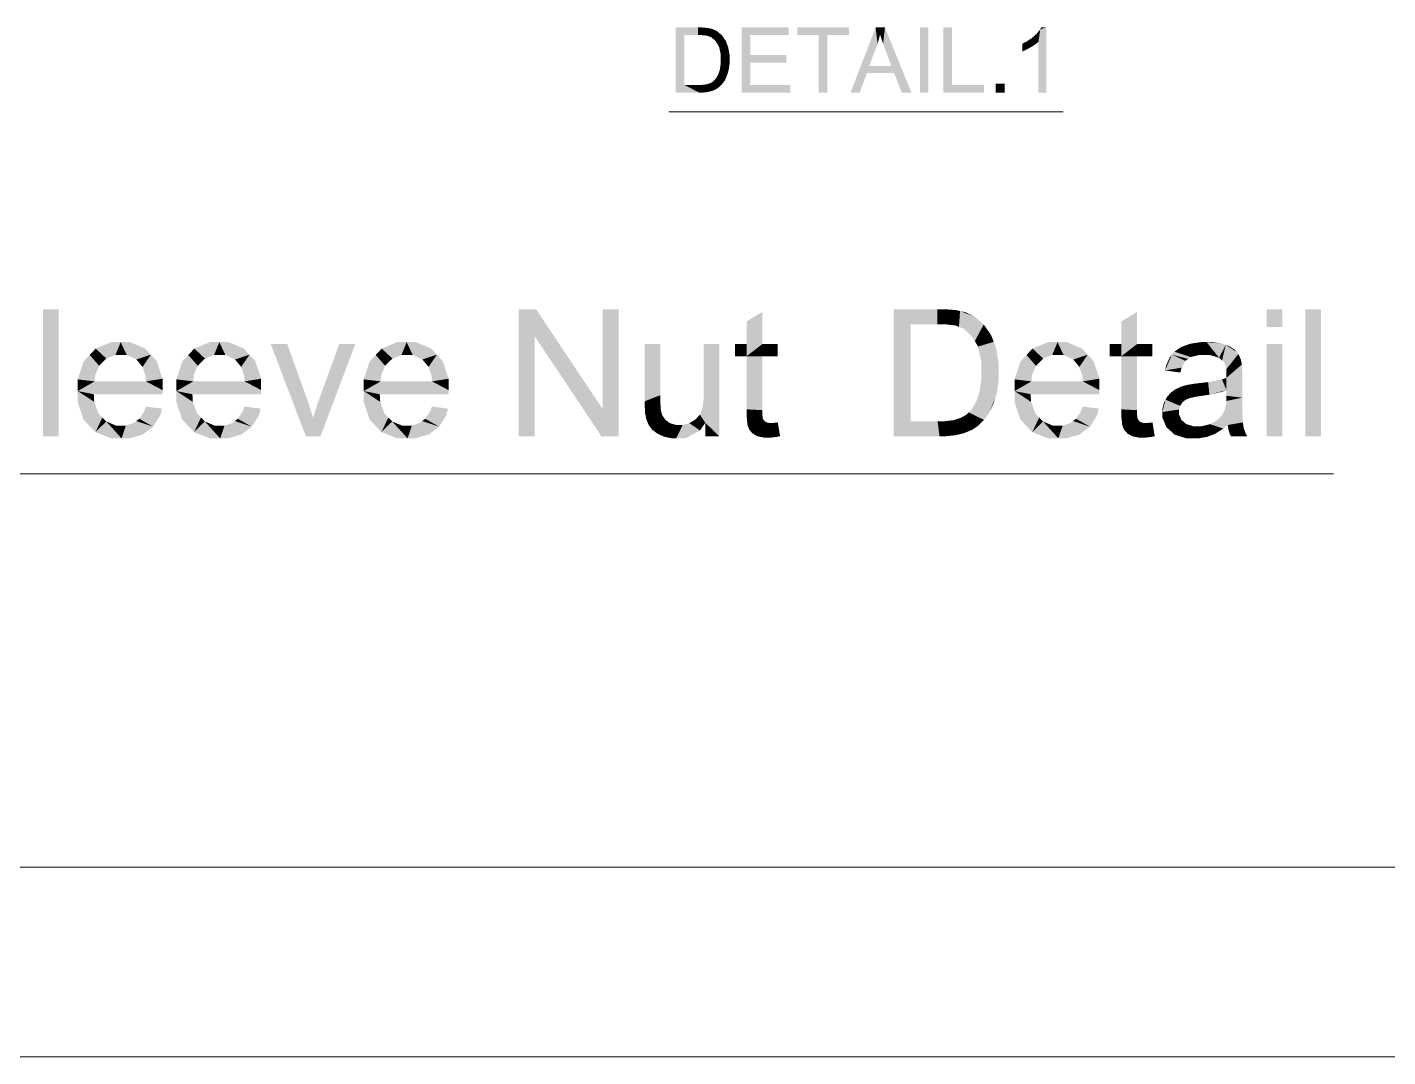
# Model space of a CAD drawing. Header units: millimetres. Extents: x 2 to 579, y 1 to 405.
# Drawn here: x 242.33 to 264.87, y 69.24 to 86.3 of the extents above; entities that cross this region are included whole.
import ezdxf

# ---------------------------------------------------------------- set-up
doc = ezdxf.new("R2010")
doc.units = ezdxf.units.MM
doc.linetypes.add('XKITLINE00', pattern=[0])
doc.layers.add('GraphicObject', color=6, linetype='Continuous', lineweight=0)
doc.layers.add('LinkedObject', color=7, linetype='Continuous', lineweight=0)

# ---------------------------------------------------------------- blocks, each defined once
blk = doc.blocks.new('*A3')
at = {"layer": 'GraphicObject', "color": 3, "linetype": 'XKITLINE00', "lineweight": 0}
blk.add_line((175.868, 69.239), (310.428, 69.239), dxfattribs=at)
blk = doc.blocks.new('*A4')
at = {"layer": 'LinkedObject'}
for points in [[(253.074, 86.294), (253.217, 86.167), (253.074, 85.214)], [(253.444, 86.167), (253.074, 86.294), (253.446, 86.294)], [(253.217, 86.167), (253.074, 86.294), (253.444, 86.167)], [(253.074, 85.214), (253.217, 86.167), (253.217, 85.342)], [(253.446, 86.294), (253.508, 86.167), (253.444, 86.167)], [(253.509, 86.294), (253.508, 86.167), (253.446, 86.294)], [(253.509, 86.294), (253.6, 86.156), (253.508, 86.167)], [(253.605, 86.286), (253.6, 86.156), (253.509, 86.294)], [(253.638, 86.279), (253.6, 86.156), (253.605, 86.286)], [(253.638, 86.279), (253.629, 86.145), (253.6, 86.156)], [(253.629, 86.145), (253.638, 86.279), (253.669, 86.129)], [(253.764, 86.229), (253.638, 86.279), (253.685, 86.268)], [(253.796, 86.201), (253.638, 86.279), (253.764, 86.229)], [(253.736, 86.068), (253.638, 86.279), (253.796, 86.201)], [(253.669, 86.129), (253.638, 86.279), (253.736, 86.068)], [(253.796, 86.201), (253.764, 86.023), (253.736, 86.068)], [(253.839, 86.165), (253.764, 86.023), (253.796, 86.201)], [(253.903, 86.073), (253.764, 86.023), (253.839, 86.165)], [(254.308, 85.836), (254.165, 85.214), (254.165, 86.294)], [(254.308, 85.836), (254.165, 86.294), (254.308, 86.167)], [(254.946, 86.167), (254.165, 86.294), (254.946, 86.294)], [(254.308, 86.167), (254.165, 86.294), (254.946, 86.167)], [(255.088, 86.294), (255.443, 86.167), (255.088, 86.167)], [(255.585, 86.167), (255.443, 86.167), (255.088, 86.294)], [(255.585, 86.167), (255.088, 86.294), (255.943, 86.294)], [(255.443, 85.214), (255.585, 86.167), (255.585, 85.214)], [(255.443, 86.167), (255.585, 86.167), (255.443, 85.214)], [(255.585, 86.167), (255.943, 86.294), (255.943, 86.167)], [(256.386, 86.294), (256.4, 85.974), (255.971, 85.214)], [(256.4, 85.974), (256.386, 86.294), (256.419, 86.025)], [(256.419, 86.025), (256.386, 86.294), (256.448, 86.129)], [(256.448, 86.129), (256.386, 86.294), (256.459, 86.181)], [(256.54, 86.294), (256.459, 86.181), (256.386, 86.294)], [(256.459, 86.181), (256.54, 86.294), (256.472, 86.137)], [(256.472, 86.137), (256.54, 86.294), (256.51, 86.024)], [(256.51, 86.024), (256.54, 86.294), (256.535, 85.956)], [(256.535, 85.956), (256.54, 86.294), (256.648, 85.658)], [(256.648, 85.658), (256.54, 86.294), (256.693, 85.541)], [(256.693, 85.541), (256.54, 86.294), (256.98, 85.214)], [(257.262, 86.294), (257.119, 85.214), (257.119, 86.294)], [(257.262, 85.214), (257.119, 85.214), (257.262, 86.294)], [(257.65, 86.294), (257.508, 85.214), (257.508, 86.294)], [(257.65, 85.342), (257.508, 85.214), (257.65, 86.294)], [(258.997, 85.991), (258.874, 86.054), (258.972, 86.117)], [(259.013, 86.154), (259.084, 86.059), (258.972, 86.117)], [(258.972, 86.117), (259.084, 86.059), (258.997, 85.991)], [(259.084, 86.059), (259.013, 86.154), (259.055, 86.191)], [(259.114, 86.264), (259.084, 86.059), (259.055, 86.191)], [(259.084, 85.214), (259.114, 86.264), (259.216, 85.214)], [(259.084, 86.059), (259.114, 86.264), (259.084, 85.214)], [(259.216, 86.299), (259.114, 86.264), (259.131, 86.299)], [(259.216, 85.214), (259.114, 86.264), (259.216, 86.299)], [(253.764, 86.023), (253.903, 86.073), (253.792, 85.977)], [(253.792, 85.977), (253.903, 86.073), (253.924, 86.017)], [(253.924, 86.017), (253.82, 85.847), (253.792, 85.977)], [(253.945, 85.961), (253.82, 85.847), (253.924, 86.017)], [(253.967, 85.832), (253.82, 85.847), (253.945, 85.961)], [(255.971, 85.214), (256.4, 85.974), (256.281, 85.658)], [(258.874, 86.054), (258.919, 85.945), (258.819, 86.027)], [(258.819, 86.027), (258.919, 85.945), (258.819, 85.899)], [(258.819, 85.899), (258.919, 85.945), (258.85, 85.911)], [(258.919, 85.945), (258.874, 86.054), (258.958, 85.968)], [(258.958, 85.968), (258.874, 86.054), (258.997, 85.991)], [(258.997, 85.991), (259.084, 86.059), (259.06, 86.036)], [(253.82, 85.701), (253.967, 85.699), (253.805, 85.597)], [(253.805, 85.597), (253.967, 85.699), (253.938, 85.542)], [(253.967, 85.76), (253.82, 85.847), (253.967, 85.832)], [(253.82, 85.847), (253.967, 85.76), (253.82, 85.762)], [(253.967, 85.76), (253.82, 85.701), (253.82, 85.762)], [(253.967, 85.699), (253.82, 85.701), (253.967, 85.76)], [(253.938, 85.542), (253.967, 85.699), (253.952, 85.59)], [(254.308, 85.709), (254.165, 85.214), (254.308, 85.836)], [(254.308, 85.342), (254.165, 85.214), (254.308, 85.709)], [(254.906, 85.709), (254.308, 85.836), (254.906, 85.836)], [(254.308, 85.709), (254.308, 85.836), (254.906, 85.709)], [(256.241, 85.541), (255.971, 85.214), (256.281, 85.658)], [(256.281, 85.658), (256.693, 85.541), (256.241, 85.541)], [(256.648, 85.658), (256.693, 85.541), (256.281, 85.658)], [(253.864, 85.385), (253.712, 85.418), (253.737, 85.443)], [(253.777, 85.511), (253.864, 85.385), (253.737, 85.443)], [(253.938, 85.542), (253.777, 85.511), (253.805, 85.597)], [(253.923, 85.494), (253.777, 85.511), (253.938, 85.542)], [(253.887, 85.416), (253.777, 85.511), (253.923, 85.494)], [(253.864, 85.385), (253.777, 85.511), (253.887, 85.416)], [(255.971, 85.214), (256.241, 85.541), (256.122, 85.214)], [(256.693, 85.541), (256.98, 85.214), (256.818, 85.214)], [(253.217, 85.342), (253.464, 85.214), (253.074, 85.214)], [(253.448, 85.342), (253.464, 85.214), (253.217, 85.342)], [(253.448, 85.342), (253.513, 85.214), (253.464, 85.214)], [(253.501, 85.342), (253.513, 85.214), (253.448, 85.342)], [(253.637, 85.233), (253.501, 85.342), (253.585, 85.352)], [(253.599, 85.223), (253.501, 85.342), (253.637, 85.233)], [(253.513, 85.214), (253.501, 85.342), (253.599, 85.223)], [(253.615, 85.362), (253.637, 85.233), (253.585, 85.352)], [(253.646, 85.371), (253.637, 85.233), (253.615, 85.362)], [(253.637, 85.233), (253.646, 85.371), (253.675, 85.242)], [(253.766, 85.287), (253.646, 85.371), (253.694, 85.399)], [(253.739, 85.269), (253.646, 85.371), (253.766, 85.287)], [(253.675, 85.242), (253.646, 85.371), (253.739, 85.269)], [(253.712, 85.418), (253.793, 85.305), (253.694, 85.399)], [(253.694, 85.399), (253.793, 85.305), (253.766, 85.287)], [(253.842, 85.354), (253.712, 85.418), (253.864, 85.385)], [(253.793, 85.305), (253.712, 85.418), (253.842, 85.354)], [(254.165, 85.214), (254.308, 85.342), (254.971, 85.214)], [(254.971, 85.214), (254.308, 85.342), (254.971, 85.342)], [(257.508, 85.214), (257.65, 85.342), (258.182, 85.214)], [(258.182, 85.214), (257.65, 85.342), (258.182, 85.342)], [(258.524, 85.365), (258.373, 85.214), (258.373, 85.365)], [(258.524, 85.214), (258.373, 85.214), (258.524, 85.365)], [(242.853, 81.626), (242.594, 79.52), (242.594, 81.626)], [(242.853, 79.52), (242.594, 79.52), (242.853, 81.626)], [(250.473, 81.626), (250.74, 81.173), (250.473, 79.52)], [(250.74, 81.173), (250.473, 81.626), (250.759, 81.626)], [(250.74, 81.173), (250.759, 81.626), (251.844, 79.52)], [(251.844, 79.52), (250.759, 81.626), (251.863, 79.973)], [(252.13, 81.626), (251.863, 79.973), (251.863, 81.626)], [(252.13, 79.52), (251.863, 79.973), (252.13, 81.626)], [(256.686, 81.626), (256.964, 81.377), (256.686, 79.52)], [(257.406, 81.377), (256.686, 81.626), (257.41, 81.626)], [(256.964, 81.377), (256.686, 81.626), (257.406, 81.377)], [(257.41, 81.626), (257.53, 81.377), (257.406, 81.377)], [(257.533, 81.626), (257.53, 81.377), (257.41, 81.626)], [(257.533, 81.626), (257.711, 81.356), (257.53, 81.377)], [(257.72, 81.611), (257.711, 81.356), (257.533, 81.626)], [(257.785, 81.596), (257.711, 81.356), (257.72, 81.611)], [(263.122, 81.626), (262.862, 81.329), (262.862, 81.626)], [(263.122, 81.329), (262.862, 81.329), (263.122, 81.626)], [(263.766, 81.626), (263.507, 79.52), (263.507, 81.626)], [(263.766, 79.52), (263.507, 79.52), (263.766, 81.626)], [(254.508, 81.579), (254.249, 81.047), (254.249, 81.424)], [(254.249, 81.047), (254.508, 81.579), (254.249, 80.847)], [(254.508, 81.047), (254.249, 80.847), (254.508, 81.579)], [(256.686, 79.52), (256.964, 81.377), (256.964, 79.768)], [(257.785, 81.596), (257.767, 81.334), (257.711, 81.356)], [(257.767, 81.334), (257.785, 81.596), (257.844, 81.304)], [(258.03, 81.499), (257.785, 81.596), (257.875, 81.575)], [(258.094, 81.445), (257.785, 81.596), (258.03, 81.499)], [(257.976, 81.185), (257.785, 81.596), (258.094, 81.445)], [(257.844, 81.304), (257.785, 81.596), (257.976, 81.185)], [(258.094, 81.445), (258.03, 81.097), (257.976, 81.185)], [(258.177, 81.374), (258.03, 81.097), (258.094, 81.445)], [(258.301, 81.195), (258.03, 81.097), (258.177, 81.374)], [(260.716, 81.579), (260.457, 81.047), (260.457, 81.424)], [(260.457, 81.047), (260.716, 81.579), (260.457, 80.847)], [(260.716, 81.047), (260.457, 80.847), (260.716, 81.579)], [(250.473, 79.52), (250.74, 81.173), (250.74, 79.52)], [(258.03, 81.097), (258.301, 81.195), (258.084, 81.008)], [(258.084, 81.008), (258.301, 81.195), (258.343, 81.085)], [(243.464, 80.974), (243.642, 80.808), (243.365, 80.868)], [(243.879, 81.08), (243.464, 80.974), (243.721, 81.08)], [(243.792, 80.868), (243.464, 80.974), (243.879, 81.08)], [(243.642, 80.808), (243.464, 80.974), (243.792, 80.868)], [(243.792, 80.868), (243.879, 81.08), (243.881, 80.868)], [(243.879, 81.08), (243.979, 80.868), (243.881, 80.868)], [(244.281, 80.976), (243.879, 81.08), (244.032, 81.08)], [(244.378, 80.872), (243.879, 81.08), (244.281, 80.976)], [(244.139, 80.793), (243.879, 81.08), (244.378, 80.872)], [(243.979, 80.868), (243.879, 81.08), (244.139, 80.793)], [(245.098, 80.974), (245.276, 80.808), (244.999, 80.868)], [(245.513, 81.08), (245.098, 80.974), (245.355, 81.08)], [(245.426, 80.868), (245.098, 80.974), (245.513, 81.08)], [(245.276, 80.808), (245.098, 80.974), (245.426, 80.868)], [(245.426, 80.868), (245.513, 81.08), (245.515, 80.868)], [(245.513, 81.08), (245.613, 80.868), (245.515, 80.868)], [(245.916, 80.976), (245.513, 81.08), (245.666, 81.08)], [(246.012, 80.872), (245.513, 81.08), (245.916, 80.976)], [(245.773, 80.793), (245.513, 81.08), (246.012, 80.872)], [(245.613, 80.868), (245.513, 81.08), (245.773, 80.793)], [(246.639, 81.047), (246.946, 79.52), (246.366, 81.047)], [(246.967, 80.132), (246.946, 79.52), (246.639, 81.047)], [(247.765, 81.047), (247.16, 80.115), (247.499, 81.047)], [(247.188, 79.52), (247.16, 80.115), (247.765, 81.047)], [(248.203, 80.974), (248.381, 80.808), (248.104, 80.868)], [(248.617, 81.08), (248.203, 80.974), (248.46, 81.08)], [(248.53, 80.868), (248.203, 80.974), (248.617, 81.08)], [(248.381, 80.808), (248.203, 80.974), (248.53, 80.868)], [(248.53, 80.868), (248.617, 81.08), (248.619, 80.868)], [(248.617, 81.08), (248.717, 80.868), (248.619, 80.868)], [(249.02, 80.976), (248.617, 81.08), (248.77, 81.08)], [(249.117, 80.872), (248.617, 81.08), (249.02, 80.976)], [(248.877, 80.793), (248.617, 81.08), (249.117, 80.872)], [(248.717, 80.868), (248.617, 81.08), (248.877, 80.793)], [(252.819, 81.047), (252.56, 80.101), (252.56, 81.047)], [(252.819, 80.201), (252.56, 80.101), (252.819, 81.047)], [(253.796, 81.047), (253.537, 80.229), (253.537, 81.047)], [(253.796, 79.52), (253.537, 80.229), (253.796, 81.047)], [(254.057, 81.047), (254.249, 80.847), (254.057, 80.847)], [(254.249, 81.047), (254.249, 80.847), (254.057, 81.047)], [(254.508, 80.847), (254.249, 80.847), (254.508, 81.047)], [(254.765, 80.847), (254.508, 81.047), (254.765, 81.047)], [(254.508, 80.847), (254.508, 81.047), (254.765, 80.847)], [(258.343, 81.085), (258.139, 80.754), (258.084, 81.008)], [(258.384, 80.975), (258.139, 80.754), (258.343, 81.085)], [(258.425, 80.725), (258.139, 80.754), (258.384, 80.975)], [(258.985, 80.974), (259.163, 80.808), (258.886, 80.868)], [(259.4, 81.08), (258.985, 80.974), (259.242, 81.08)], [(259.313, 80.868), (258.985, 80.974), (259.4, 81.08)], [(259.163, 80.808), (258.985, 80.974), (259.313, 80.868)], [(259.313, 80.868), (259.4, 81.08), (259.402, 80.868)], [(259.4, 81.08), (259.5, 80.868), (259.402, 80.868)], [(259.803, 80.976), (259.4, 81.08), (259.553, 81.08)], [(259.899, 80.872), (259.4, 81.08), (259.803, 80.976)], [(259.66, 80.793), (259.4, 81.08), (259.899, 80.872)], [(259.5, 80.868), (259.4, 81.08), (259.66, 80.793)], [(260.266, 81.047), (260.457, 80.847), (260.266, 80.847)], [(260.457, 81.047), (260.457, 80.847), (260.266, 81.047)], [(260.716, 80.847), (260.457, 80.847), (260.716, 81.047)], [(260.973, 80.847), (260.716, 81.047), (260.973, 81.047)], [(260.716, 80.847), (260.716, 81.047), (260.973, 80.847)], [(261.449, 81), (261.606, 80.834), (261.335, 80.923)], [(261.524, 81.027), (261.606, 80.834), (261.449, 81)], [(261.772, 81.08), (261.524, 81.027), (261.598, 81.054)], [(261.741, 80.866), (261.524, 81.027), (261.772, 81.08)], [(261.606, 80.834), (261.524, 81.027), (261.741, 80.866)], [(261.741, 80.866), (261.772, 81.08), (261.832, 80.866)], [(261.832, 80.866), (261.772, 81.08), (261.929, 80.866)], [(261.87, 81.08), (261.929, 80.866), (261.772, 81.08)], [(262.126, 81.057), (261.87, 81.08), (261.968, 81.08)], [(262.187, 81.034), (261.87, 81.08), (262.126, 81.057)], [(262.076, 80.822), (261.87, 81.08), (262.187, 81.034)], [(261.929, 80.866), (261.87, 81.08), (262.076, 80.822)], [(262.076, 80.822), (262.187, 81.034), (262.126, 80.778)], [(262.126, 80.778), (262.187, 81.034), (262.163, 80.746)], [(262.187, 81.034), (262.199, 80.635), (262.163, 80.746)], [(262.367, 80.919), (262.199, 80.635), (262.187, 81.034)], [(262.338, 80.954), (262.187, 81.034), (262.248, 81.011)], [(262.367, 80.919), (262.187, 81.034), (262.338, 80.954)], [(263.122, 81.047), (262.862, 79.52), (262.862, 81.047)], [(263.122, 79.52), (262.862, 79.52), (263.122, 81.047)], [(243.365, 80.868), (243.167, 80.463), (243.266, 80.762)], [(243.521, 80.689), (243.167, 80.463), (243.365, 80.868)], [(243.365, 80.868), (243.642, 80.808), (243.521, 80.689)], [(244.139, 80.793), (244.378, 80.872), (244.201, 80.718)], [(244.378, 80.872), (244.241, 80.67), (244.201, 80.718)], [(244.241, 80.67), (244.378, 80.872), (244.289, 80.526)], [(244.289, 80.526), (244.378, 80.872), (244.572, 80.475)], [(244.572, 80.475), (244.378, 80.872), (244.475, 80.768)], [(244.999, 80.868), (244.801, 80.463), (244.9, 80.762)], [(245.155, 80.689), (244.801, 80.463), (244.999, 80.868)], [(244.999, 80.868), (245.276, 80.808), (245.155, 80.689)], [(245.773, 80.793), (246.012, 80.872), (245.835, 80.718)], [(246.012, 80.872), (245.875, 80.67), (245.835, 80.718)], [(245.875, 80.67), (246.012, 80.872), (245.924, 80.526)], [(245.924, 80.526), (246.012, 80.872), (246.206, 80.475)], [(246.206, 80.475), (246.012, 80.872), (246.109, 80.768)], [(248.104, 80.868), (247.906, 80.463), (248.005, 80.762)], [(248.259, 80.689), (247.906, 80.463), (248.104, 80.868)], [(248.104, 80.868), (248.381, 80.808), (248.259, 80.689)], [(248.877, 80.793), (249.117, 80.872), (248.939, 80.718)], [(249.117, 80.872), (248.979, 80.67), (248.939, 80.718)], [(248.979, 80.67), (249.117, 80.872), (249.028, 80.526)], [(249.028, 80.526), (249.117, 80.872), (249.31, 80.475)], [(249.31, 80.475), (249.117, 80.872), (249.214, 80.768)], [(254.249, 79.967), (254.508, 80.847), (254.508, 79.953)], [(254.249, 80.847), (254.508, 80.847), (254.249, 79.967)], [(258.425, 80.584), (258.139, 80.754), (258.425, 80.725)], [(258.139, 80.754), (258.425, 80.584), (258.139, 80.589)], [(258.886, 80.868), (258.688, 80.463), (258.787, 80.762)], [(259.042, 80.689), (258.688, 80.463), (258.886, 80.868)], [(258.886, 80.868), (259.163, 80.808), (259.042, 80.689)], [(259.66, 80.793), (259.899, 80.872), (259.722, 80.718)], [(259.899, 80.872), (259.762, 80.67), (259.722, 80.718)], [(259.762, 80.67), (259.899, 80.872), (259.811, 80.526)], [(259.811, 80.526), (259.899, 80.872), (260.093, 80.475)], [(260.093, 80.475), (259.899, 80.872), (259.996, 80.768)], [(260.457, 79.967), (260.716, 80.847), (260.716, 79.953)], [(260.457, 80.847), (260.716, 80.847), (260.457, 79.967)], [(261.295, 80.873), (261.182, 80.611), (261.256, 80.823)], [(261.52, 80.77), (261.182, 80.611), (261.295, 80.873)], [(261.256, 80.823), (261.182, 80.611), (261.199, 80.692)], [(261.455, 80.658), (261.182, 80.611), (261.52, 80.77)], [(261.335, 80.923), (261.606, 80.834), (261.295, 80.873)], [(261.52, 80.77), (261.295, 80.873), (261.563, 80.802)], [(261.563, 80.802), (261.295, 80.873), (261.606, 80.834)], [(262.199, 80.549), (262.454, 80.71), (262.198, 80.515)], [(262.198, 80.515), (262.454, 80.71), (262.198, 80.489)], [(262.198, 80.489), (262.454, 80.71), (262.199, 80.286)], [(262.396, 80.884), (262.199, 80.635), (262.367, 80.919)], [(262.436, 80.796), (262.199, 80.635), (262.396, 80.884)], [(262.447, 80.743), (262.199, 80.635), (262.436, 80.796)], [(262.199, 80.635), (262.447, 80.743), (262.454, 80.71)], [(262.199, 80.635), (262.454, 80.71), (262.199, 80.556)], [(262.199, 80.556), (262.454, 80.71), (262.199, 80.549)], [(262.46, 80.59), (262.199, 80.286), (262.454, 80.71)], [(243.454, 80.53), (243.167, 80.463), (243.521, 80.689)], [(243.167, 80.463), (243.454, 80.53), (243.447, 80.43)], [(244.289, 80.526), (244.572, 80.475), (244.298, 80.43)], [(244.572, 80.286), (244.298, 80.43), (244.572, 80.475)], [(245.088, 80.53), (244.801, 80.463), (245.155, 80.689)], [(244.801, 80.463), (245.088, 80.53), (245.082, 80.43)], [(245.924, 80.526), (246.206, 80.475), (245.932, 80.43)], [(246.206, 80.286), (245.932, 80.43), (246.206, 80.475)], [(248.192, 80.53), (247.906, 80.463), (248.259, 80.689)], [(247.906, 80.463), (248.192, 80.53), (248.186, 80.43)], [(249.028, 80.526), (249.31, 80.475), (249.037, 80.43)], [(249.31, 80.286), (249.037, 80.43), (249.31, 80.475)], [(258.425, 80.584), (258.139, 80.469), (258.139, 80.589)], [(258.425, 80.464), (258.139, 80.469), (258.425, 80.584)], [(258.975, 80.53), (258.688, 80.463), (259.042, 80.689)], [(258.688, 80.463), (258.975, 80.53), (258.968, 80.43)], [(259.811, 80.526), (260.093, 80.475), (259.819, 80.43)], [(260.093, 80.286), (259.819, 80.43), (260.093, 80.475)], [(261.182, 80.611), (261.455, 80.658), (261.435, 80.577)], [(262.198, 80.489), (262.199, 80.286), (262.124, 80.463)], [(262.46, 80.504), (262.198, 80.192), (262.199, 80.286)], [(262.46, 80.16), (262.198, 80.192), (262.46, 80.504)], [(262.46, 80.504), (262.199, 80.286), (262.46, 80.59)], [(243.447, 80.43), (243.167, 80.27), (243.167, 80.463)], [(243.447, 80.43), (244.572, 80.286), (243.167, 80.27)], [(244.572, 80.274), (243.167, 80.27), (244.572, 80.286)], [(244.571, 80.24), (243.167, 80.27), (244.572, 80.274)], [(243.167, 80.27), (243.363, 79.692), (243.167, 80.084)], [(243.44, 80.091), (243.363, 79.692), (243.167, 80.27)], [(243.44, 80.091), (243.167, 80.27), (243.433, 80.217)], [(244.57, 80.217), (243.167, 80.27), (244.571, 80.24)], [(243.433, 80.217), (243.167, 80.27), (244.57, 80.217)], [(244.298, 80.43), (244.572, 80.286), (243.447, 80.43)], [(245.082, 80.43), (244.801, 80.27), (244.801, 80.463)], [(245.082, 80.43), (246.206, 80.286), (244.801, 80.27)], [(246.206, 80.274), (244.801, 80.27), (246.206, 80.286)], [(246.205, 80.24), (244.801, 80.27), (246.206, 80.274)], [(244.801, 80.27), (244.997, 79.692), (244.801, 80.084)], [(245.074, 80.091), (244.997, 79.692), (244.801, 80.27)], [(245.074, 80.091), (244.801, 80.27), (245.067, 80.217)], [(246.205, 80.217), (244.801, 80.27), (246.205, 80.24)], [(245.067, 80.217), (244.801, 80.27), (246.205, 80.217)], [(245.932, 80.43), (246.206, 80.286), (245.082, 80.43)], [(248.186, 80.43), (247.906, 80.27), (247.906, 80.463)], [(248.186, 80.43), (249.31, 80.286), (247.906, 80.27)], [(249.31, 80.274), (247.906, 80.27), (249.31, 80.286)], [(249.31, 80.24), (247.906, 80.27), (249.31, 80.274)], [(247.906, 80.27), (248.102, 79.692), (247.906, 80.084)], [(248.178, 80.091), (248.102, 79.692), (247.906, 80.27)], [(248.178, 80.091), (247.906, 80.27), (248.171, 80.217)], [(249.309, 80.217), (247.906, 80.27), (249.31, 80.24)], [(248.171, 80.217), (247.906, 80.27), (249.309, 80.217)], [(249.037, 80.43), (249.31, 80.286), (248.186, 80.43)], [(258.369, 80.159), (258.083, 80.183), (258.111, 80.267)], [(258.139, 80.469), (258.425, 80.464), (258.111, 80.267)], [(258.111, 80.267), (258.425, 80.464), (258.369, 80.159)], [(258.369, 80.159), (258.425, 80.464), (258.397, 80.252)], [(258.968, 80.43), (258.688, 80.27), (258.688, 80.463)], [(258.968, 80.43), (260.093, 80.286), (258.688, 80.27)], [(260.093, 80.274), (258.688, 80.27), (260.093, 80.286)], [(260.092, 80.24), (258.688, 80.27), (260.093, 80.274)], [(258.688, 80.27), (258.884, 79.692), (258.688, 80.084)], [(258.961, 80.091), (258.884, 79.692), (258.688, 80.27)], [(258.961, 80.091), (258.688, 80.27), (258.954, 80.217)], [(260.092, 80.217), (258.688, 80.27), (260.092, 80.24)], [(258.954, 80.217), (258.688, 80.27), (260.092, 80.217)], [(259.819, 80.43), (260.093, 80.286), (258.968, 80.43)], [(261.281, 80.248), (261.449, 80.053), (261.214, 80.174)], [(261.467, 80.081), (261.281, 80.248), (261.322, 80.276)], [(261.449, 80.053), (261.281, 80.248), (261.467, 80.081)], [(261.363, 80.304), (261.518, 80.123), (261.322, 80.276)], [(261.322, 80.276), (261.518, 80.123), (261.467, 80.081)], [(261.456, 80.346), (261.518, 80.123), (261.363, 80.304)], [(261.508, 80.361), (261.518, 80.123), (261.456, 80.346)], [(261.546, 80.371), (261.584, 80.151), (261.508, 80.361)], [(261.518, 80.123), (261.508, 80.361), (261.551, 80.137)], [(261.551, 80.137), (261.508, 80.361), (261.584, 80.151)], [(261.66, 80.39), (261.697, 80.177), (261.546, 80.371)], [(261.546, 80.371), (261.697, 80.177), (261.584, 80.151)], [(261.737, 80.4), (261.777, 80.189), (261.66, 80.39)], [(261.66, 80.39), (261.777, 80.189), (261.697, 80.177)], [(261.894, 80.418), (261.918, 80.209), (261.737, 80.4)], [(261.737, 80.4), (261.918, 80.209), (261.777, 80.189)], [(262.124, 80.463), (262.199, 80.286), (261.894, 80.418)], [(261.894, 80.418), (262.199, 80.286), (261.918, 80.209)], [(261.918, 80.209), (262.199, 80.286), (262.129, 80.258)], [(243.167, 80.084), (243.363, 79.692), (243.265, 79.795)], [(243.511, 79.899), (243.363, 79.692), (243.44, 80.091)], [(244.801, 80.084), (244.997, 79.692), (244.899, 79.795)], [(245.145, 79.899), (244.997, 79.692), (245.074, 80.091)], [(246.993, 80.058), (246.946, 79.52), (246.967, 80.132)], [(247.042, 79.904), (246.946, 79.52), (246.993, 80.058)], [(247.13, 80.03), (247.188, 79.52), (247.082, 79.885)], [(247.16, 80.115), (247.188, 79.52), (247.13, 80.03)], [(247.906, 80.084), (248.102, 79.692), (248.004, 79.795)], [(248.249, 79.899), (248.102, 79.692), (248.178, 80.091)], [(252.56, 80.101), (252.819, 80.201), (252.819, 80.099)], [(252.56, 80.101), (252.819, 80.099), (252.56, 80.019)], [(252.819, 80.099), (252.568, 79.898), (252.56, 80.019)], [(252.827, 79.963), (252.568, 79.898), (252.819, 80.099)], [(253.537, 80.132), (253.796, 79.52), (253.516, 79.983)], [(253.537, 80.229), (253.796, 79.52), (253.537, 80.132)], [(257.979, 79.966), (258.369, 80.159), (258.226, 79.852)], [(258.056, 80.099), (258.369, 80.159), (257.979, 79.966)], [(258.083, 80.183), (258.369, 80.159), (258.056, 80.099)], [(258.226, 79.852), (258.369, 80.159), (258.269, 79.913)], [(258.269, 79.913), (258.369, 80.159), (258.341, 80.066)], [(258.688, 80.084), (258.884, 79.692), (258.786, 79.795)], [(259.032, 79.899), (258.884, 79.692), (258.961, 80.091)], [(261.189, 80.127), (261.138, 79.923), (261.163, 80.081)], [(261.431, 80.025), (261.138, 79.923), (261.189, 80.127)], [(261.163, 80.081), (261.138, 79.923), (261.138, 79.979)], [(261.414, 79.964), (261.138, 79.923), (261.431, 80.025)], [(261.214, 80.174), (261.449, 80.053), (261.189, 80.127)], [(261.189, 80.127), (261.449, 80.053), (261.431, 80.025)], [(262.177, 79.977), (262.46, 80.16), (262.46, 79.979)], [(262.198, 80.106), (262.46, 80.16), (262.177, 79.977)], [(262.46, 80.16), (262.198, 80.106), (262.198, 80.192)], [(243.363, 79.692), (243.511, 79.899), (243.461, 79.589)], [(243.575, 79.832), (243.461, 79.589), (243.511, 79.899)], [(243.639, 79.766), (243.461, 79.589), (243.575, 79.832)], [(244.186, 79.811), (244.415, 79.68), (244.136, 79.774)], [(244.186, 79.811), (244.563, 79.979), (244.415, 79.68)], [(244.266, 79.931), (244.563, 79.979), (244.186, 79.811)], [(244.563, 79.979), (244.266, 79.931), (244.295, 80.013)], [(244.415, 79.68), (244.563, 79.979), (244.532, 79.862)], [(244.997, 79.692), (245.145, 79.899), (245.095, 79.589)], [(245.209, 79.832), (245.095, 79.589), (245.145, 79.899)], [(245.273, 79.766), (245.095, 79.589), (245.209, 79.832)], [(245.82, 79.811), (246.049, 79.68), (245.77, 79.774)], [(245.82, 79.811), (246.197, 79.979), (246.049, 79.68)], [(245.9, 79.931), (246.197, 79.979), (245.82, 79.811)], [(246.197, 79.979), (245.9, 79.931), (245.929, 80.013)], [(246.049, 79.68), (246.197, 79.979), (246.166, 79.862)], [(247.064, 79.825), (246.946, 79.52), (247.042, 79.904)], [(247.064, 79.825), (247.188, 79.52), (246.946, 79.52)], [(247.082, 79.885), (247.188, 79.52), (247.064, 79.825)], [(248.102, 79.692), (248.249, 79.899), (248.199, 79.589)], [(248.313, 79.832), (248.199, 79.589), (248.249, 79.899)], [(248.377, 79.766), (248.199, 79.589), (248.313, 79.832)], [(248.925, 79.811), (249.153, 79.68), (248.874, 79.774)], [(248.925, 79.811), (249.302, 79.979), (249.153, 79.68)], [(249.004, 79.931), (249.302, 79.979), (248.925, 79.811)], [(249.302, 79.979), (249.004, 79.931), (249.034, 80.013)], [(249.153, 79.68), (249.302, 79.979), (249.27, 79.862)], [(251.863, 79.973), (252.13, 79.52), (251.844, 79.52)], [(252.568, 79.898), (252.827, 79.963), (252.576, 79.86)], [(252.576, 79.86), (252.827, 79.963), (252.835, 79.928)], [(252.847, 79.877), (252.576, 79.86), (252.835, 79.928)], [(252.576, 79.86), (252.847, 79.877), (252.587, 79.803)], [(252.587, 79.803), (252.847, 79.877), (252.627, 79.707)], [(252.627, 79.707), (252.847, 79.877), (252.655, 79.668)], [(252.655, 79.668), (252.847, 79.877), (252.899, 79.797)], [(252.655, 79.668), (252.899, 79.797), (252.684, 79.629)], [(252.684, 79.629), (252.899, 79.797), (252.771, 79.564)], [(252.771, 79.564), (252.899, 79.797), (252.829, 79.538)], [(252.829, 79.538), (252.899, 79.797), (252.938, 79.768)], [(253.402, 79.799), (253.476, 79.616), (253.351, 79.769)], [(253.564, 79.745), (253.402, 79.799), (253.474, 79.88)], [(253.476, 79.616), (253.402, 79.799), (253.564, 79.745)], [(253.495, 79.931), (253.796, 79.52), (253.474, 79.88)], [(253.474, 79.88), (253.796, 79.52), (253.564, 79.745)], [(253.516, 79.983), (253.796, 79.52), (253.495, 79.931)], [(254.508, 79.953), (254.249, 79.85), (254.249, 79.967)], [(254.508, 79.897), (254.249, 79.85), (254.508, 79.953)], [(254.508, 79.897), (254.281, 79.661), (254.249, 79.85)], [(254.249, 79.85), (254.281, 79.661), (254.265, 79.697)], [(254.515, 79.826), (254.281, 79.661), (254.508, 79.897)], [(254.521, 79.81), (254.281, 79.661), (254.515, 79.826)], [(254.281, 79.661), (254.521, 79.81), (254.528, 79.794)], [(257.74, 79.807), (257.783, 79.556), (257.681, 79.788)], [(257.799, 79.827), (257.783, 79.556), (257.74, 79.807)], [(257.783, 79.556), (257.799, 79.827), (257.856, 79.574)], [(258.034, 79.661), (257.799, 79.827), (257.894, 79.881)], [(257.982, 79.627), (257.799, 79.827), (258.034, 79.661)], [(257.856, 79.574), (257.799, 79.827), (257.982, 79.627)], [(257.929, 79.916), (258.086, 79.696), (257.894, 79.881)], [(257.894, 79.881), (258.086, 79.696), (258.034, 79.661)], [(258.226, 79.852), (257.929, 79.916), (257.979, 79.966)], [(258.182, 79.792), (257.929, 79.916), (258.226, 79.852)], [(258.086, 79.696), (257.929, 79.916), (258.182, 79.792)], [(258.884, 79.692), (259.032, 79.899), (258.982, 79.589)], [(259.096, 79.832), (258.982, 79.589), (259.032, 79.899)], [(259.16, 79.766), (258.982, 79.589), (259.096, 79.832)], [(259.707, 79.811), (259.936, 79.68), (259.657, 79.774)], [(259.707, 79.811), (260.084, 79.979), (259.936, 79.68)], [(259.787, 79.931), (260.084, 79.979), (259.707, 79.811)], [(260.084, 79.979), (259.787, 79.931), (259.816, 80.013)], [(259.936, 79.68), (260.084, 79.979), (260.053, 79.862)], [(260.716, 79.953), (260.457, 79.85), (260.457, 79.967)], [(260.716, 79.897), (260.457, 79.85), (260.716, 79.953)], [(260.716, 79.897), (260.489, 79.661), (260.457, 79.85)], [(260.457, 79.85), (260.489, 79.661), (260.473, 79.697)], [(260.723, 79.826), (260.489, 79.661), (260.716, 79.897)], [(260.73, 79.81), (260.489, 79.661), (260.723, 79.826)], [(260.489, 79.661), (260.73, 79.81), (260.737, 79.794)], [(261.138, 79.923), (261.414, 79.964), (261.414, 79.93)], [(261.414, 79.878), (261.138, 79.923), (261.414, 79.93)], [(261.138, 79.923), (261.414, 79.878), (261.138, 79.827)], [(261.138, 79.827), (261.414, 79.878), (261.205, 79.67)], [(261.205, 79.67), (261.414, 79.878), (261.273, 79.609)], [(261.273, 79.609), (261.414, 79.878), (261.453, 79.792)], [(262.044, 79.787), (262.46, 79.979), (262.469, 79.751)], [(262.129, 79.876), (262.46, 79.979), (262.044, 79.787)], [(262.156, 79.933), (262.46, 79.979), (262.129, 79.876)], [(262.46, 79.979), (262.156, 79.933), (262.177, 79.977)], [(243.639, 79.766), (243.893, 79.486), (243.461, 79.589)], [(243.461, 79.589), (243.893, 79.486), (243.726, 79.486)], [(243.798, 79.699), (243.893, 79.486), (243.639, 79.766)], [(243.893, 79.699), (243.893, 79.486), (243.798, 79.699)], [(243.964, 79.699), (244.329, 79.615), (243.893, 79.486)], [(243.964, 79.699), (243.893, 79.486), (243.893, 79.699)], [(243.893, 79.486), (244.329, 79.615), (244.026, 79.486)], [(244.086, 79.736), (244.329, 79.615), (243.964, 79.699)], [(244.026, 79.486), (244.329, 79.615), (244.244, 79.551)], [(244.136, 79.774), (244.415, 79.68), (244.086, 79.736)], [(244.329, 79.615), (244.086, 79.736), (244.415, 79.68)], [(245.273, 79.766), (245.527, 79.486), (245.095, 79.589)], [(245.095, 79.589), (245.527, 79.486), (245.36, 79.486)], [(245.432, 79.699), (245.527, 79.486), (245.273, 79.766)], [(245.528, 79.699), (245.527, 79.486), (245.432, 79.699)], [(245.599, 79.699), (245.964, 79.615), (245.527, 79.486)], [(245.599, 79.699), (245.527, 79.486), (245.528, 79.699)], [(245.527, 79.486), (245.964, 79.615), (245.66, 79.486)], [(245.72, 79.736), (245.964, 79.615), (245.599, 79.699)], [(245.66, 79.486), (245.964, 79.615), (245.878, 79.551)], [(245.77, 79.774), (246.049, 79.68), (245.72, 79.736)], [(245.964, 79.615), (245.72, 79.736), (246.049, 79.68)], [(248.377, 79.766), (248.632, 79.486), (248.199, 79.589)], [(248.199, 79.589), (248.632, 79.486), (248.465, 79.486)], [(248.536, 79.699), (248.632, 79.486), (248.377, 79.766)], [(248.632, 79.699), (248.632, 79.486), (248.536, 79.699)], [(248.703, 79.699), (249.068, 79.615), (248.632, 79.486)], [(248.703, 79.699), (248.632, 79.486), (248.632, 79.699)], [(248.632, 79.486), (249.068, 79.615), (248.764, 79.486)], [(248.824, 79.736), (249.068, 79.615), (248.703, 79.699)], [(248.764, 79.486), (249.068, 79.615), (248.982, 79.551)], [(248.874, 79.774), (249.153, 79.68), (248.824, 79.736)], [(249.068, 79.615), (248.824, 79.736), (249.153, 79.68)], [(252.977, 79.739), (252.829, 79.538), (252.938, 79.768)], [(252.829, 79.538), (252.977, 79.739), (252.887, 79.512)], [(252.887, 79.512), (252.977, 79.739), (253.013, 79.486)], [(253.081, 79.486), (252.977, 79.739), (253.075, 79.709)], [(253.013, 79.486), (252.977, 79.739), (253.081, 79.486)], [(253.133, 79.709), (253.081, 79.486), (253.075, 79.709)], [(253.191, 79.709), (253.476, 79.616), (253.081, 79.486)], [(253.191, 79.709), (253.081, 79.486), (253.133, 79.709)], [(253.081, 79.486), (253.476, 79.616), (253.234, 79.486)], [(253.3, 79.739), (253.476, 79.616), (253.191, 79.709)], [(253.351, 79.769), (253.476, 79.616), (253.3, 79.739)], [(253.564, 79.745), (253.796, 79.52), (253.564, 79.52)], [(254.281, 79.661), (254.528, 79.794), (254.296, 79.624)], [(254.296, 79.624), (254.528, 79.794), (254.351, 79.566)], [(254.351, 79.566), (254.528, 79.794), (254.39, 79.543)], [(254.39, 79.543), (254.528, 79.794), (254.55, 79.769)], [(254.55, 79.769), (254.428, 79.521), (254.39, 79.543)], [(254.565, 79.76), (254.428, 79.521), (254.55, 79.769)], [(254.581, 79.75), (254.428, 79.521), (254.565, 79.76)], [(254.428, 79.521), (254.581, 79.75), (254.537, 79.499)], [(254.537, 79.499), (254.581, 79.75), (254.608, 79.499)], [(254.608, 79.499), (254.581, 79.75), (254.624, 79.741)], [(254.624, 79.741), (254.651, 79.499), (254.608, 79.499)], [(254.653, 79.741), (254.651, 79.499), (254.624, 79.741)], [(254.653, 79.741), (254.748, 79.51), (254.651, 79.499)], [(254.674, 79.741), (254.748, 79.51), (254.653, 79.741)], [(254.748, 79.51), (254.674, 79.741), (254.73, 79.746)], [(254.803, 79.522), (254.73, 79.746), (254.765, 79.75)], [(254.748, 79.51), (254.73, 79.746), (254.803, 79.522)], [(256.964, 79.768), (257.445, 79.52), (256.686, 79.52)], [(257.413, 79.768), (257.445, 79.52), (256.964, 79.768)], [(257.413, 79.768), (257.54, 79.52), (257.445, 79.52)], [(257.517, 79.768), (257.54, 79.52), (257.413, 79.768)], [(257.783, 79.556), (257.517, 79.768), (257.681, 79.788)], [(257.709, 79.538), (257.517, 79.768), (257.783, 79.556)], [(257.54, 79.52), (257.517, 79.768), (257.709, 79.538)], [(259.16, 79.766), (259.414, 79.486), (258.982, 79.589)], [(258.982, 79.589), (259.414, 79.486), (259.247, 79.486)], [(259.319, 79.699), (259.414, 79.486), (259.16, 79.766)], [(259.415, 79.699), (259.414, 79.486), (259.319, 79.699)], [(259.486, 79.699), (259.851, 79.615), (259.414, 79.486)], [(259.486, 79.699), (259.414, 79.486), (259.415, 79.699)], [(259.414, 79.486), (259.851, 79.615), (259.547, 79.486)], [(259.607, 79.736), (259.851, 79.615), (259.486, 79.699)], [(259.547, 79.486), (259.851, 79.615), (259.765, 79.551)], [(259.657, 79.774), (259.936, 79.68), (259.607, 79.736)], [(259.851, 79.615), (259.607, 79.736), (259.936, 79.68)], [(260.489, 79.661), (260.737, 79.794), (260.505, 79.624)], [(260.505, 79.624), (260.737, 79.794), (260.559, 79.566)], [(260.559, 79.566), (260.737, 79.794), (260.598, 79.543)], [(260.598, 79.543), (260.737, 79.794), (260.759, 79.769)], [(260.759, 79.769), (260.637, 79.521), (260.598, 79.543)], [(260.774, 79.76), (260.637, 79.521), (260.759, 79.769)], [(260.789, 79.75), (260.637, 79.521), (260.774, 79.76)], [(260.637, 79.521), (260.789, 79.75), (260.746, 79.499)], [(260.746, 79.499), (260.789, 79.75), (260.816, 79.499)], [(260.816, 79.499), (260.789, 79.75), (260.833, 79.741)], [(260.833, 79.741), (260.859, 79.499), (260.816, 79.499)], [(260.861, 79.741), (260.859, 79.499), (260.833, 79.741)], [(260.861, 79.741), (260.957, 79.51), (260.859, 79.499)], [(260.883, 79.741), (260.957, 79.51), (260.861, 79.741)], [(260.957, 79.51), (260.883, 79.741), (260.939, 79.746)], [(261.011, 79.522), (260.939, 79.746), (260.973, 79.75)], [(260.957, 79.51), (260.939, 79.746), (261.011, 79.522)], [(261.453, 79.792), (261.34, 79.548), (261.273, 79.609)], [(261.492, 79.757), (261.34, 79.548), (261.453, 79.792)], [(261.531, 79.723), (261.34, 79.548), (261.492, 79.757)], [(261.34, 79.548), (261.531, 79.723), (261.533, 79.486)], [(261.658, 79.486), (261.531, 79.723), (261.645, 79.688)], [(261.533, 79.486), (261.531, 79.723), (261.658, 79.486)], [(261.645, 79.688), (261.734, 79.486), (261.658, 79.486)], [(261.72, 79.688), (261.734, 79.486), (261.645, 79.688)], [(261.795, 79.688), (261.734, 79.486), (261.72, 79.688)], [(261.734, 79.486), (261.795, 79.688), (261.877, 79.511)], [(261.943, 79.536), (261.795, 79.688), (261.927, 79.721)], [(261.877, 79.511), (261.795, 79.688), (261.943, 79.536)], [(262.22, 79.707), (261.927, 79.721), (261.986, 79.754)], [(262.148, 79.647), (261.927, 79.721), (262.22, 79.707)], [(262.009, 79.561), (261.927, 79.721), (262.148, 79.647)], [(261.943, 79.536), (261.927, 79.721), (262.009, 79.561)], [(262.044, 79.787), (262.469, 79.751), (261.986, 79.754)], [(262.469, 79.751), (262.22, 79.707), (261.986, 79.754)], [(262.22, 79.707), (262.469, 79.751), (262.226, 79.654)], [(262.226, 79.654), (262.469, 79.751), (262.477, 79.703)], [(262.477, 79.703), (262.252, 79.56), (262.226, 79.654)], [(262.485, 79.656), (262.252, 79.56), (262.477, 79.703)], [(262.485, 79.656), (262.273, 79.52), (262.252, 79.56)], [(262.518, 79.564), (262.273, 79.52), (262.485, 79.656)], [(262.273, 79.52), (262.518, 79.564), (262.542, 79.52)]]:
    blk.add_hatch(color=7, dxfattribs=at).paths.add_polyline_path(points, flags=17)
at = {"layer": 'LinkedObject', "color": 7, "linetype": 'XKITLINE00', "lineweight": 0}
for p, q in [((252.958, 84.895), (254.046, 84.895)), ((254.046, 84.895), (255.052, 84.895)), ((255.052, 84.895), (255.973, 84.895)), ((255.973, 84.895), (256.979, 84.895)), ((256.979, 84.895), (257.398, 84.895)), ((257.398, 84.895), (258.236, 84.895)), ((258.236, 84.895), (258.655, 84.895)), ((258.655, 84.895), (259.493, 84.895)), ((240.446, 78.897), (242.407, 78.897)), ((242.407, 78.897), (243.06, 78.897)), ((243.06, 78.897), (244.694, 78.897)), ((244.694, 78.897), (246.328, 78.897)), ((246.328, 78.897), (247.798, 78.897)), ((247.798, 78.897), (249.433, 78.897)), ((249.433, 78.897), (250.25, 78.897)), ((250.25, 78.897), (252.372, 78.897)), ((252.372, 78.897), (254.007, 78.897)), ((254.007, 78.897), (254.824, 78.897)), ((254.824, 78.897), (255.641, 78.897)), ((255.641, 78.897), (256.458, 78.897)), ((256.458, 78.897), (258.581, 78.897)), ((258.581, 78.897), (260.215, 78.897)), ((260.215, 78.897), (261.032, 78.897)), ((261.032, 78.897), (262.667, 78.897)), ((262.667, 78.897), (263.319, 78.897)), ((263.319, 78.897), (263.972, 78.897))]:
    blk.add_line(p, q, dxfattribs=at)
at = {"layer": 'LinkedObject', "color": 2, "linetype": 'XKITLINE00', "lineweight": 0}
blk.add_line((282.7, 72.382), (198.548, 72.382), dxfattribs=at)

msp = doc.modelspace()

# ---------------------------------------------------------------- block references
at = {"lineweight": 0}
for name in ['*A3', '*A4']:
    msp.add_blockref(name, (0, 0), dxfattribs=at)

doc.saveas('drawing.dxf')
